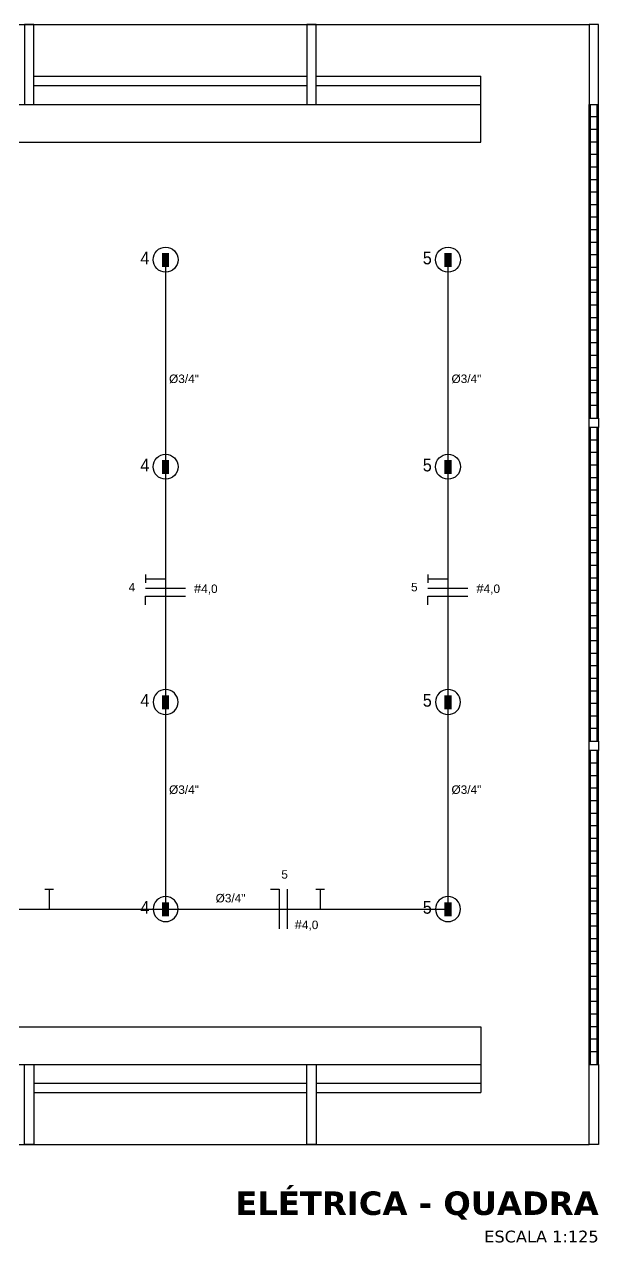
# Model space of a CAD drawing. Header units: inches. Extents: x 3 to 194, y 29 to 128.
# Drawn here: x 161.1 to 173.3, y 75.77 to 101.66 of the extents above; entities that cross this region are included whole.
import ezdxf

# ---------------------------------------------------------------- set-up
doc = ezdxf.new("R2010")
doc.units = ezdxf.units.IN
doc.header["$MEASUREMENT"] = 0
for name, color, linetype in [('ARQ_VISTA0', 8, 'Continuous'), ('ARQ_VISTA1', 7, 'Continuous'), ('EL-Textos_condutos', 7, 'Continuous'), ('ELE-TXT', 2, 'Continuous'), ('ESQUADRIA', 2, 'Continuous'), ('HACHURA', 1, 'Continuous'), ('PAREDE', 4, 'Continuous'), ('PILAR', 5, 'Continuous'), ('VISTA1', 1, 'Continuous')]:
    doc.layers.add(name, color=color, linetype=linetype)
doc.styles.add('ARIAL', font='arial.ttf')

# ---------------------------------------------------------------- blocks, each defined once
blk = doc.blocks.new('I')
at = {"layer": 'ELE-TXT', "color": 4}
blk.add_circle((0, 0), 0.266, dxfattribs=at)
blk = doc.blocks.new('COND')
at = {"color": 4}
blk.add_solid([(-0.1, -0.05), (-0.1, 0.05), (0.1, -0.05), (0.1, 0.05)], dxfattribs=at)

msp = doc.modelspace()

# ---------------------------------------------------------------- linework, layer by layer
at = {"layer": 'ARQ_VISTA0', "color": 251}
for p, q in [((137.301, 101.656), (173.101, 101.656)), ((137.301, 77.856), (173.101, 77.856))]:
    msp.add_line(p, q, dxfattribs=at)
at = {"layer": 'ARQ_VISTA1'}
msp.add_line((173.101, 99.956), (173.301, 99.956), dxfattribs=at)
at = {"layer": 'ESQUADRIA', "color": 1}
for p, q in [((173.101, 93.29), (173.101, 99.956)), ((173.301, 93.29), (173.301, 99.956)), ((173.101, 86.423), (173.101, 93.09)), ((173.301, 86.423), (173.301, 93.09)), ((173.101, 79.556), (173.101, 86.223)), ((173.301, 79.556), (173.301, 86.223))]:
    msp.add_line(p, q, dxfattribs=at)
at = {"layer": 'ESQUADRIA'}
for p, q in [((173.131, 93.29), (173.131, 99.956)), ((173.271, 93.29), (173.271, 99.956)), ((173.271, 99.69), (173.131, 99.69)), ((173.271, 99.423), (173.131, 99.423)), ((173.271, 99.156), (173.131, 99.156)), ((173.271, 98.89), (173.131, 98.89)), ((173.271, 98.623), (173.131, 98.623)), ((173.271, 98.356), (173.131, 98.356)), ((173.271, 98.09), (173.131, 98.09)), ((173.271, 97.823), (173.131, 97.823)), ((173.271, 97.556), (173.131, 97.556)), ((173.271, 97.29), (173.131, 97.29)), ((173.271, 97.023), (173.131, 97.023)), ((173.271, 96.756), (173.131, 96.756)), ((173.271, 96.49), (173.131, 96.49)), ((173.271, 96.223), (173.131, 96.223)), ((173.271, 95.956), (173.131, 95.956)), ((173.271, 95.69), (173.131, 95.69)), ((173.271, 95.423), (173.131, 95.423)), ((173.271, 95.156), (173.131, 95.156)), ((173.271, 94.89), (173.131, 94.89)), ((173.271, 94.623), (173.131, 94.623)), ((173.271, 94.356), (173.131, 94.356)), ((173.271, 94.09), (173.131, 94.09)), ((173.271, 93.823), (173.131, 93.823)), ((173.271, 93.556), (173.131, 93.556)), ((173.131, 86.423), (173.131, 93.09)), ((173.271, 86.423), (173.271, 93.09)), ((173.271, 92.823), (173.131, 92.823)), ((173.271, 92.556), (173.131, 92.556)), ((173.271, 92.29), (173.131, 92.29)), ((173.271, 92.023), (173.131, 92.023)), ((173.271, 91.756), (173.131, 91.756)), ((173.271, 91.49), (173.131, 91.49)), ((173.271, 91.223), (173.131, 91.223)), ((173.271, 90.956), (173.131, 90.956)), ((173.271, 90.69), (173.131, 90.69)), ((173.271, 90.423), (173.131, 90.423)), ((173.271, 90.156), (173.131, 90.156)), ((173.271, 89.89), (173.131, 89.89)), ((173.271, 89.623), (173.131, 89.623)), ((173.271, 89.356), (173.131, 89.356)), ((173.271, 89.09), (173.131, 89.09)), ((173.271, 88.823), (173.131, 88.823)), ((173.271, 88.556), (173.131, 88.556)), ((173.271, 88.29), (173.131, 88.29)), ((173.271, 88.023), (173.131, 88.023)), ((173.271, 87.756), (173.131, 87.756)), ((173.271, 87.49), (173.131, 87.49)), ((173.271, 87.223), (173.131, 87.223)), ((173.271, 86.956), (173.131, 86.956)), ((173.271, 86.69), (173.131, 86.69)), ((173.131, 79.556), (173.131, 86.223)), ((173.271, 79.556), (173.271, 86.223)), ((173.271, 85.956), (173.131, 85.956)), ((173.271, 85.69), (173.131, 85.69)), ((173.271, 85.423), (173.131, 85.423)), ((173.271, 85.156), (173.131, 85.156)), ((173.271, 84.89), (173.131, 84.89)), ((173.271, 84.623), (173.131, 84.623)), ((173.271, 84.356), (173.131, 84.356)), ((173.271, 84.09), (173.131, 84.09)), ((173.271, 83.823), (173.131, 83.823)), ((173.271, 83.556), (173.131, 83.556)), ((173.271, 83.29), (173.131, 83.29)), ((173.271, 83.023), (173.131, 83.023)), ((173.271, 82.756), (173.131, 82.756)), ((173.271, 82.49), (173.131, 82.49)), ((173.271, 82.223), (173.131, 82.223)), ((173.271, 81.956), (173.131, 81.956)), ((173.271, 81.69), (173.131, 81.69)), ((173.271, 81.423), (173.131, 81.423)), ((173.271, 81.156), (173.131, 81.156)), ((173.271, 80.89), (173.131, 80.89)), ((173.271, 80.623), (173.131, 80.623)), ((173.271, 80.356), (173.131, 80.356)), ((173.271, 80.09), (173.131, 80.09)), ((173.271, 79.823), (173.131, 79.823))]:
    msp.add_line(p, q, dxfattribs=at)
at = {"layer": 'HACHURA'}
for p, q in [((170.101, 82.856), (170.101, 96.656)), ((164.101, 96.5), (164.101, 82.856)), ((146.101, 82.856), (170.101, 82.856))]:
    msp.add_line(p, q, dxfattribs=at)
at = {"layer": 'HACHURA', "color": 3}
for p, q in [((163.678, 89.786), (163.678, 89.969)), ((163.678, 89.876), (164.101, 89.876)), ((169.678, 89.786), (169.678, 89.969)), ((169.678, 89.876), (170.101, 89.876)), ((163.675, 89.678), (164.523, 89.678)), ((169.675, 89.678), (170.523, 89.678)), ((163.675, 89.505), (164.523, 89.505)), ((163.675, 89.322), (163.675, 89.505)), ((169.675, 89.505), (170.523, 89.505)), ((169.675, 89.322), (169.675, 89.505)), ((161.537, 83.277), (161.721, 83.277)), ((161.628, 83.277), (161.628, 82.855)), ((166.328, 83.277), (166.511, 83.277)), ((166.511, 83.28), (166.511, 82.433)), ((166.684, 83.28), (166.684, 82.433)), ((167.292, 83.277), (167.475, 83.277)), ((167.382, 83.277), (167.382, 82.855))]:
    msp.add_line(p, q, dxfattribs=at)
at = {"layer": 'PAREDE', "color": 2}
for points in [[(161.101, 99.956), (161.301, 99.956), (161.301, 101.656), (161.101, 101.656)], [(167.101, 99.956), (167.301, 99.956), (167.301, 101.656), (167.101, 101.656)], [(173.101, 99.956), (173.301, 99.956), (173.301, 101.656), (173.101, 101.656)], [(161.101, 79.556), (161.301, 79.556), (161.301, 77.856), (161.101, 77.856)], [(167.101, 79.556), (167.301, 79.556), (167.301, 77.856), (167.101, 77.856)], [(173.101, 79.556), (173.301, 79.556), (173.301, 77.856), (173.101, 77.856)]]:
    msp.add_lwpolyline(points, close=True, dxfattribs=at)
at = {"layer": 'PILAR'}
for points in [[(173.301, 93.09), (173.101, 93.09), (173.101, 93.29), (173.301, 93.29)], [(173.301, 86.223), (173.101, 86.223), (173.101, 86.423), (173.301, 86.423)]]:
    msp.add_lwpolyline(points, close=True, dxfattribs=at)
at = {"layer": 'VISTA1'}
for p, q in [((161.301, 100.556), (167.101, 100.556)), ((167.301, 100.556), (170.801, 100.556)), ((170.801, 99.956), (170.801, 100.556)), ((161.301, 100.356), (167.101, 100.356)), ((167.301, 100.356), (170.801, 100.356)), ((143.101, 99.956), (170.801, 99.956)), ((170.801, 99.156), (170.801, 99.956)), ((143.101, 99.156), (170.801, 99.156)), ((143.101, 80.356), (170.801, 80.356)), ((170.801, 80.356), (170.801, 79.556)), ((143.101, 79.556), (170.801, 79.556)), ((170.801, 79.556), (170.801, 78.956)), ((161.301, 79.156), (167.101, 79.156)), ((167.301, 79.156), (170.801, 79.156)), ((161.301, 78.956), (167.101, 78.956)), ((167.301, 78.956), (170.801, 78.956))]:
    msp.add_line(p, q, dxfattribs=at)

# ---------------------------------------------------------------- block references
at = {"layer": 'ELE-TXT', "rotation": 180}
for p in [(164.101, 96.656), (170.101, 96.656), (164.101, 92.256), (170.101, 92.256)]:
    msp.add_blockref('I', p, dxfattribs=at)
at = {"layer": 'ELE-TXT', "xscale": -1.5, "yscale": 1.5, "zscale": 1.5, "rotation": 270}
for p in [(164.101, 96.65), (170.101, 96.65), (164.101, 92.25), (170.101, 92.25), (164.101, 87.25), (170.101, 87.25), (164.101, 82.85), (170.101, 82.85)]:
    msp.add_blockref('COND', p, dxfattribs=at)
at = {"layer": 'ELE-TXT', "xscale": -1}
for p in [(164.101, 87.256), (170.101, 87.256), (164.101, 82.856), (170.101, 82.856)]:
    msp.add_blockref('I', p, dxfattribs=at)

# ---------------------------------------------------------------- texts
at = {"layer": 'EL-Textos_condutos', "color": 2, "style": 'ARIAL', "width": 0.9}
for s, p in [('4', (163.566, 96.557)), ('5', (169.566, 96.557)), ('4', (163.566, 92.157)), ('5', (169.566, 92.157)), ('4', (163.566, 87.157)), ('5', (169.566, 87.157)), ('4', (163.566, 82.757)), ('5', (169.566, 82.757))]:
    msp.add_text(s, height=0.27, dxfattribs=at).set_placement(p)
at = {"layer": 'EL-Textos_condutos', "color": 2, "char_height": 0.18, "line_spacing_factor": 0.9, "style": 'ARIAL'}
for s, insert, attachment_point in [('%%C3/4"', (164.809, 94.028), 9), ('%%C3/4"', (170.809, 94.028), 9), ('4', (163.455, 89.606), 9), ('{\\H1.0833x;#}4,0', (165.206, 89.54), 9), ('5', (169.455, 89.606), 9), ('{\\H1.0833x;#}4,0', (171.206, 89.54), 9), ('%%C3/4"', (164.809, 85.484), 3), ('%%C3/4"', (170.809, 85.484), 3), ('5', (166.699, 83.5), 9), ('%%C3/4"', (165.798, 83.178), 3), ('{\\H1.0833x;#}4,0', (167.346, 82.397), 9)]:
    msp.add_mtext(s, dxfattribs=dict(at, insert=insert, attachment_point=attachment_point))
at = {"layer": 'HACHURA', "insert": (173.301, 76.856), "char_height": 0.5, "attachment_point": 3}
msp.add_mtext('{\\fVerdana|b1|i0|c0|p34;ELÉTRICA - QUADRA \\P\\fVerdana|b0|i0|c0|p34;\\H0.5x;ESCALA 1:125}', dxfattribs=at)

doc.saveas('drawing.dxf')
